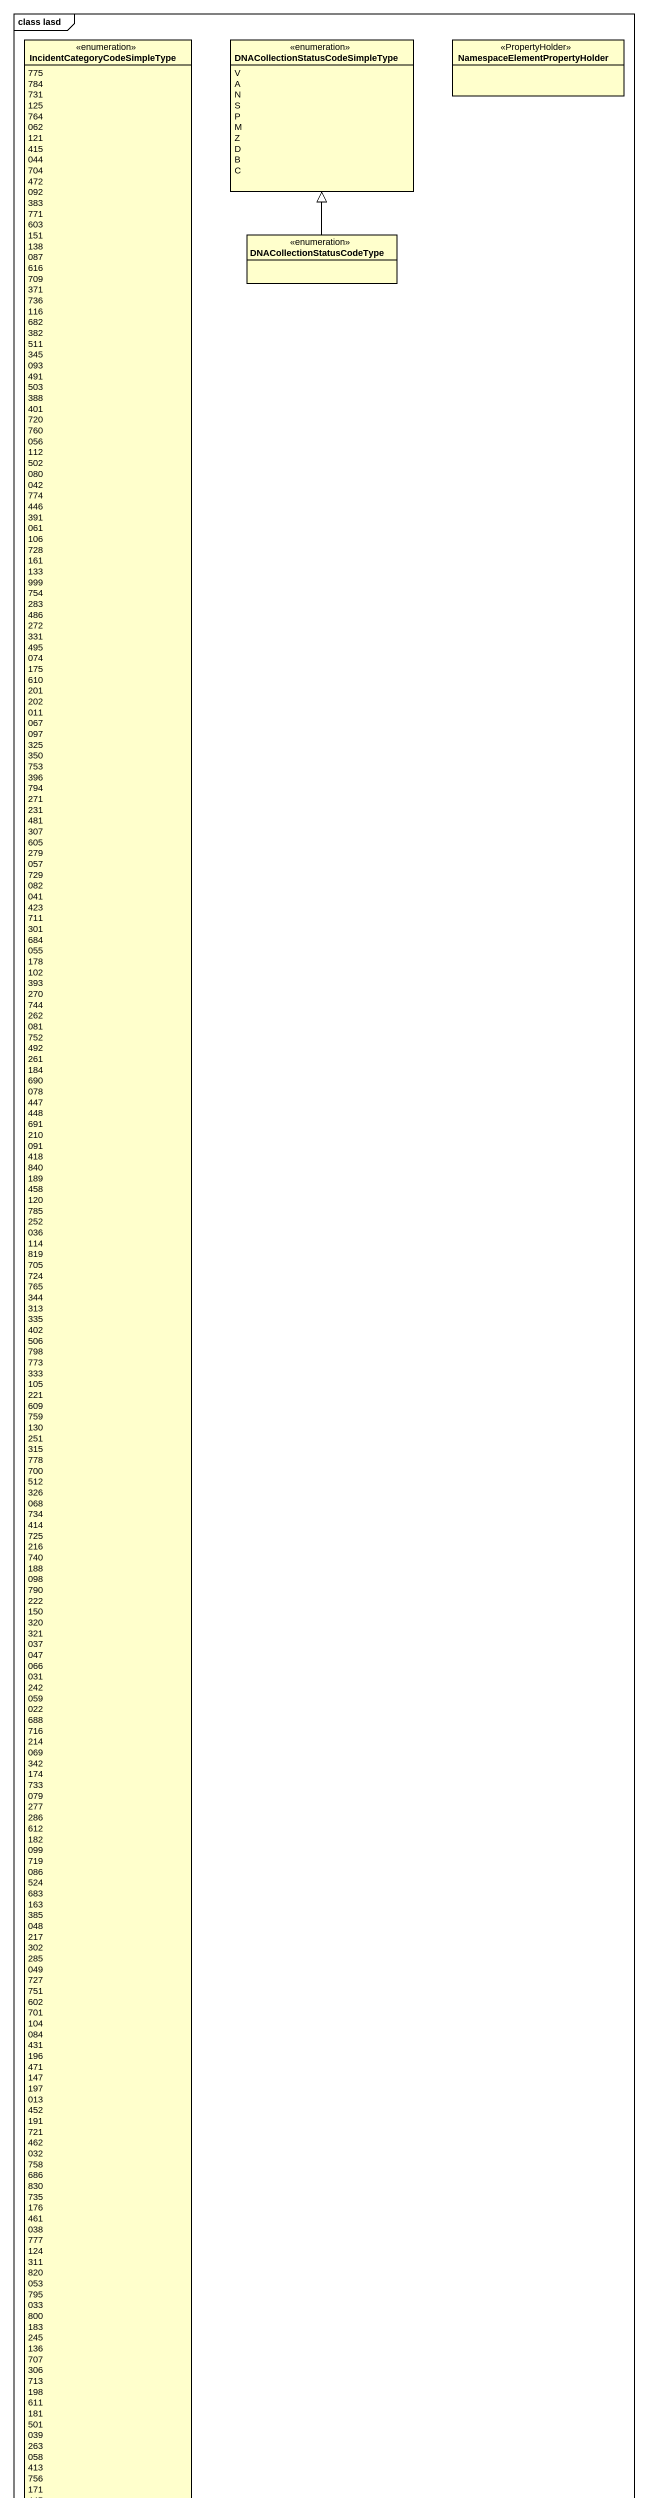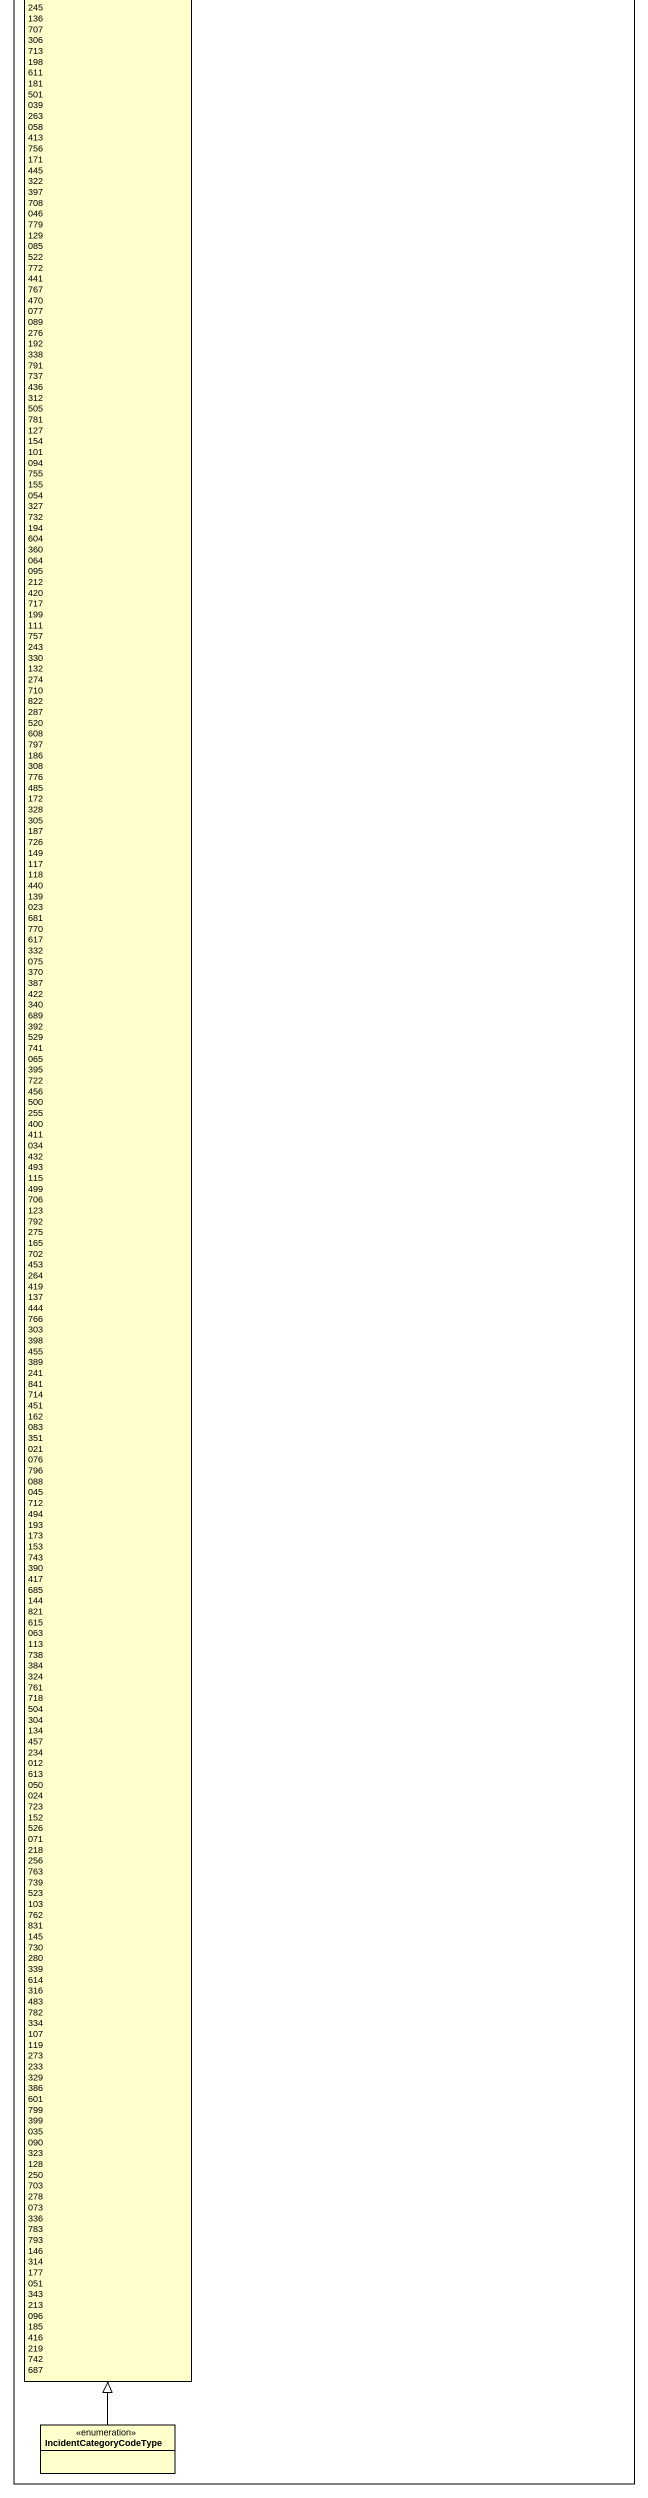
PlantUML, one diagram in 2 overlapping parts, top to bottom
@startuml
mainframe class lasd
hide circle
hide empty members
enum "IncidentCategoryCodeSimpleType" as IncidentCategoryCodeSimpleTy {
  775
  784
  731
  125
  764
  062
  121
  415
  044
  704
  472
  092
  383
  771
  603
  151
  138
  087
  616
  709
  371
  736
  116
  682
  382
  511
  345
  093
  491
  503
  388
  401
  720
  760
  056
  112
  502
  080
  042
  774
  446
  391
  061
  106
  728
  161
  133
  999
  754
  283
  486
  272
  331
  495
  074
  175
  610
  201
  202
  011
  067
  097
  325
  350
  753
  396
  794
  271
  231
  481
  307
  605
  279
  057
  729
  082
  041
  423
  711
  301
  684
  055
  178
  102
  393
  270
  744
  262
  081
  752
  492
  261
  184
  690
  078
  447
  448
  691
  210
  091
  418
  840
  189
  458
  120
  785
  252
  036
  114
  819
  705
  724
  765
  344
  313
  335
  402
  506
  798
  773
  333
  105
  221
  609
  759
  130
  251
  315
  778
  700
  512
  326
  068
  734
  414
  725
  216
  740
  188
  098
  790
  222
  150
  320
  321
  037
  047
  066
  031
  242
  059
  022
  688
  716
  214
  069
  342
  174
  733
  079
  277
  286
  612
  182
  099
  719
  086
  524
  683
  163
  385
  048
  217
  302
  285
  049
  727
  751
  602
  701
  104
  084
  431
  196
  471
  147
  197
  013
  452
  191
  721
  462
  032
  758
  686
  830
  735
  176
  461
  038
  777
  124
  311
  820
  053
  795
  033
  800
  183
  245
  136
  707
  306
  713
  198
  611
  181
  501
  039
  263
  058
  413
  756
  171
  445
  322
  397
  708
  046
  779
  129
  085
  522
  772
  441
  767
  470
  077
  089
  276
  192
  338
  791
  737
  436
  312
  505
  781
  127
  154
  101
  094
  755
  155
  054
  327
  732
  194
  604
  360
  064
  095
  212
  420
  717
  199
  111
  757
  243
  330
  132
  274
  710
  822
  287
  520
  608
  797
  186
  308
  776
  485
  172
  328
  305
  187
  726
  149
  117
  118
  440
  139
  023
  681
  770
  617
  332
  075
  370
  387
  422
  340
  689
  392
  529
  741
  065
  395
  722
  456
  500
  255
  400
  411
  034
  432
  493
  115
  499
  706
  123
  792
  275
  165
  702
  453
  264
  419
  137
  444
  766
  303
  398
  455
  389
  241
  841
  714
  451
  162
  083
  351
  021
  076
  796
  088
  045
  712
  494
  193
  173
  153
  743
  390
  417
  685
  144
  821
  615
  063
  113
  738
  384
  324
  761
  718
  504
  304
  134
  457
  234
  012
  613
  050
  024
  723
  152
  526
  071
  218
  256
  763
  739
  523
  103
  762
  831
  145
  730
  280
  339
  614
  316
  483
  782
  334
  107
  119
  273
  233
  329
  386
  601
  799
  399
  035
  090
  323
  128
  250
  703
  278
  073
  336
  783
  793
  146
  314
  177
  051
  343
  213
  096
  185
  416
  219
  742
  687
}
enum "DNACollectionStatusCodeSimpleType" as DNACollectionStatusCodeSimpl {
  V
  A
  N
  S
  P
  M
  Z
  D
  B
  C
}
class "NamespaceElementPropertyHolder" as NamespaceElementPropertyHold <<PropertyHolder>>
enum DNACollectionStatusCodeType
enum IncidentCategoryCodeType
DNACollectionStatusCodeType -up-|> DNACollectionStatusCodeSimpl
IncidentCategoryCodeType -up-|> IncidentCategoryCodeSimpleTy
@enduml
